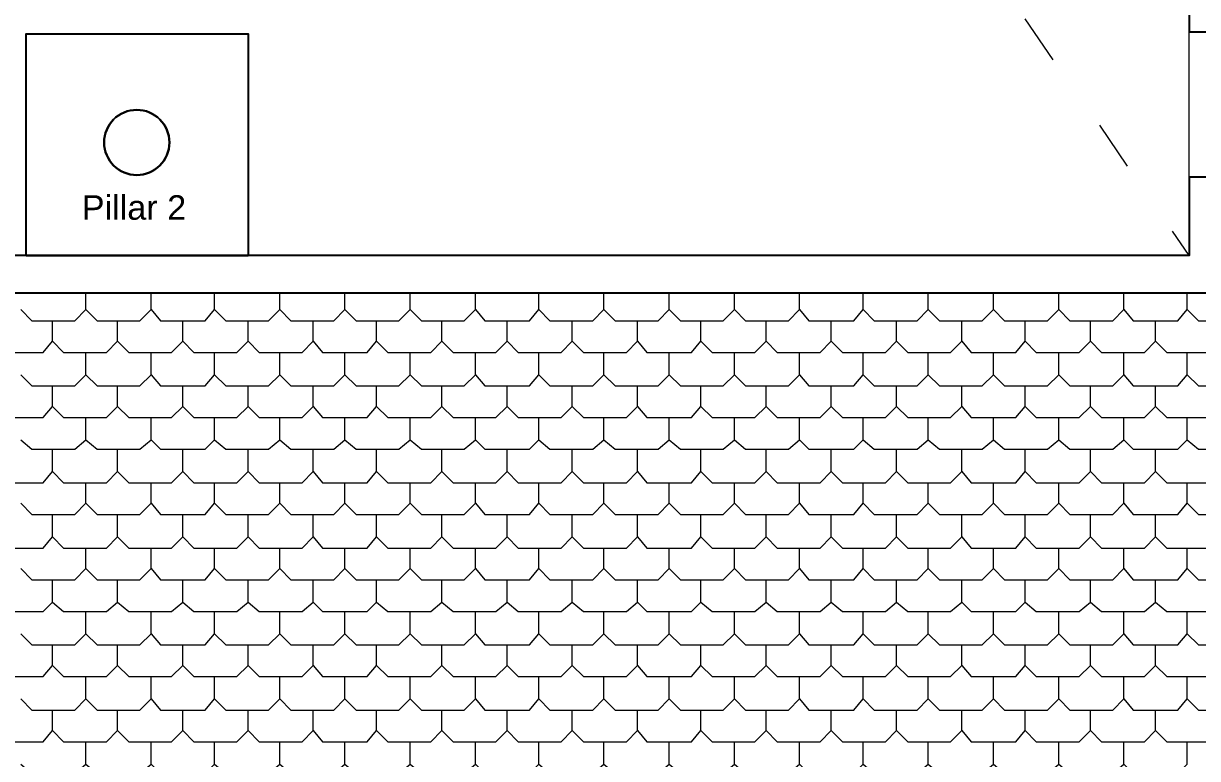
# Model space of a CAD drawing. Header units: millimetres. Extents: x -59 to 47, y 152 to 919.
# Drawn here: x -17.77 to -9.7, y 603.97 to 609.03 of the extents above; entities that cross this region are included whole.
import ezdxf

# ---------------------------------------------------------------- set-up
doc = ezdxf.new("R2010")
doc.units = ezdxf.units.MM
for name, color, linetype in [('PDF_014408$A$doors_windows.2D_Pen_No__4', 7, 'Continuous'), ('PDF_014408$A$walls.inside_Pen_No__4', 7, 'Continuous'), ('PDF_014408$BL', 7, 'Continuous'), ('PDF_014408$BL-ROOF', 7, 'Continuous'), ('PDF_014408$WA-COL', 7, 'Continuous'), ('PDF_014408$WA-EXT', 7, 'Continuous'), ('PDF_Text', 7, 'Continuous')]:
    doc.layers.add(name, color=color, linetype=linetype)
doc.styles.add('PDF ArialMT', font='arial.ttf')

msp = doc.modelspace()

# ---------------------------------------------------------------- linework, layer by layer
at = {"layer": 'PDF_014408$A$doors_windows.2D_Pen_No__4', "lineweight": 25}
msp.add_lwpolyline([(-17.7543, 607.4308), (-16.2284, 607.4308)], dxfattribs=at)
at = {"layer": 'PDF_014408$A$walls.inside_Pen_No__4', "lineweight": 25}
msp.add_lwpolyline([(-9.7532, 607.4308), (-32.2818, 607.4308)], dxfattribs=at)
at = {"layer": 'PDF_014408$BL', "lineweight": 9}
msp.add_lwpolyline([(-9.7532, 607.9693), (-9.7532, 608.9694)], dxfattribs=at)
at = {"layer": 'PDF_014408$BL-ROOF', "lineweight": 9}
for points in [[(-10.6892, 608.7771), (-10.8816, 609.0592)], [(-10.1763, 608.0462), (-10.3687, 608.3283)], [(-9.7532, 607.4308), (-9.8686, 607.5975)], [(-17.7927, 607.0589), (-17.7158, 606.982), (-17.4209, 606.982), (-17.3439, 607.0589), (-17.3439, 607.1743)], [(-17.3439, 607.0589), (-17.267, 606.982), (-16.9721, 606.982), (-16.8952, 607.0589), (-16.8952, 607.1743)], [(-16.8952, 607.0589), (-16.8311, 606.982), (-16.5233, 606.982), (-16.4592, 607.0589), (-16.4592, 607.1743)], [(-16.4592, 607.0589), (-16.3823, 606.982), (-16.0874, 606.982), (-16.0104, 607.0589), (-16.0104, 607.1743)], [(-16.0104, 607.0589), (-15.9335, 606.982), (-15.6386, 606.982), (-15.5617, 607.0589), (-15.5617, 607.1743)], [(-15.5617, 607.0589), (-15.4847, 606.982), (-15.1898, 606.982), (-15.1129, 607.0589), (-15.1129, 607.1743)], [(-15.1129, 607.0589), (-15.0359, 606.982), (-14.741, 606.982), (-14.6641, 607.0589), (-14.6641, 607.1743)], [(-14.6641, 607.0589), (-14.6, 606.982), (-14.2923, 606.982), (-14.2281, 607.0589), (-14.2281, 607.1743)], [(-14.2281, 607.0589), (-14.1512, 606.982), (-13.8563, 606.982), (-13.7794, 607.0589), (-13.7794, 607.1743)], [(-13.7794, 607.0589), (-13.7024, 606.982), (-13.4075, 606.982), (-13.3306, 607.0589), (-13.3306, 607.1743)], [(-13.3306, 607.0589), (-13.2537, 606.982), (-12.9587, 606.982), (-12.8818, 607.0589), (-12.8818, 607.1743)], [(-12.8818, 607.0589), (-12.8049, 606.982), (-12.51, 606.982), (-12.433, 607.0589), (-12.433, 607.1743)], [(-12.433, 607.0589), (-12.3689, 606.982), (-12.0612, 606.982), (-11.9971, 607.0589), (-11.9971, 607.1743)], [(-11.9971, 607.0589), (-11.9202, 606.982), (-11.6252, 606.982), (-11.5483, 607.0589), (-11.5483, 607.1743)], [(-11.5483, 607.0589), (-11.4714, 606.982), (-11.1765, 606.982), (-11.0995, 607.0589), (-11.0995, 607.1743)], [(-11.0995, 607.0589), (-11.0226, 606.982), (-10.7277, 606.982), (-10.6508, 607.0589), (-10.6508, 607.1743)], [(-10.6508, 607.0589), (-10.5738, 606.982), (-10.2789, 606.982), (-10.202, 607.0589), (-10.202, 607.1743)], [(-10.202, 607.0589), (-10.1379, 606.982), (-9.8301, 606.982), (-9.766, 607.0589), (-9.766, 607.1743)], [(-9.766, 607.0589), (-9.6891, 606.982), (-9.3942, 606.982), (-9.3172, 607.0589), (-9.3172, 607.2)], [(-18.0107, 606.841), (-17.9466, 606.764), (-17.6389, 606.764), (-17.5747, 606.841), (-17.5747, 606.982)], [(-17.5747, 606.841), (-17.4978, 606.764), (-17.2029, 606.764), (-17.126, 606.841), (-17.126, 606.982)], [(-17.126, 606.841), (-17.049, 606.764), (-16.7541, 606.764), (-16.6772, 606.841), (-16.6772, 606.982)], [(-16.6772, 606.841), (-16.6003, 606.764), (-16.3053, 606.764), (-16.2284, 606.841), (-16.2284, 606.982)], [(-16.2284, 606.841), (-16.1515, 606.764), (-15.8566, 606.764), (-15.7796, 606.841), (-15.7796, 606.982)], [(-15.7796, 606.841), (-15.7155, 606.764), (-15.4078, 606.764), (-15.3437, 606.841), (-15.3437, 606.982)], [(-15.3437, 606.841), (-15.2667, 606.764), (-14.9718, 606.764), (-14.8949, 606.841), (-14.8949, 606.982)], [(-14.8949, 606.841), (-14.818, 606.764), (-14.5231, 606.764), (-14.4461, 606.841), (-14.4461, 606.982)], [(-14.4461, 606.841), (-14.3692, 606.764), (-14.0743, 606.764), (-13.9973, 606.841), (-13.9973, 606.982)], [(-13.9973, 606.841), (-13.9204, 606.764), (-13.6255, 606.764), (-13.5486, 606.841), (-13.5486, 606.982)], [(-13.5486, 606.841), (-13.4845, 606.764), (-13.1767, 606.764), (-13.1126, 606.841), (-13.1126, 606.982)], [(-13.1126, 606.841), (-13.0357, 606.764), (-12.7408, 606.764), (-12.6638, 606.841), (-12.6638, 606.982)], [(-12.6638, 606.841), (-12.5869, 606.764), (-12.292, 606.764), (-12.2151, 606.841), (-12.2151, 606.982)], [(-12.2151, 606.841), (-12.1381, 606.764), (-11.8432, 606.764), (-11.7663, 606.841), (-11.7663, 606.982)], [(-11.7663, 606.841), (-11.6894, 606.764), (-11.3944, 606.764), (-11.3175, 606.841), (-11.3175, 606.982)], [(-11.3175, 606.841), (-11.2534, 606.764), (-10.9457, 606.764), (-10.8816, 606.841), (-10.8816, 606.982)], [(-10.8816, 606.841), (-10.8046, 606.764), (-10.5097, 606.764), (-10.4328, 606.841), (-10.4328, 606.982)], [(-10.4328, 606.841), (-10.3558, 606.764), (-10.0609, 606.764), (-9.984, 606.841), (-9.984, 606.982)], [(-9.984, 606.841), (-9.9071, 606.764), (-9.6122, 606.764), (-9.5352, 606.841), (-9.5352, 606.982)], [(-17.7927, 606.6102), (-17.7158, 606.5332), (-17.4209, 606.5332), (-17.3439, 606.6102), (-17.3439, 606.764)], [(-17.3439, 606.6102), (-17.267, 606.5332), (-16.9721, 606.5332), (-16.8952, 606.6102), (-16.8952, 606.764)], [(-16.8952, 606.6102), (-16.8311, 606.5332), (-16.5233, 606.5332), (-16.4592, 606.6102), (-16.4592, 606.764)], [(-16.4592, 606.6102), (-16.3823, 606.5332), (-16.0874, 606.5332), (-16.0104, 606.6102), (-16.0104, 606.764)], [(-16.0104, 606.6102), (-15.9335, 606.5332), (-15.6386, 606.5332), (-15.5617, 606.6102), (-15.5617, 606.764)], [(-15.5617, 606.6102), (-15.4847, 606.5332), (-15.1898, 606.5332), (-15.1129, 606.6102), (-15.1129, 606.764)], [(-15.1129, 606.6102), (-15.0359, 606.5332), (-14.741, 606.5332), (-14.6641, 606.6102), (-14.6641, 606.764)], [(-14.6641, 606.6102), (-14.6, 606.5332), (-14.2923, 606.5332), (-14.2281, 606.6102), (-14.2281, 606.764)], [(-14.2281, 606.6102), (-14.1512, 606.5332), (-13.8563, 606.5332), (-13.7794, 606.6102), (-13.7794, 606.764)], [(-13.7794, 606.6102), (-13.7024, 606.5332), (-13.4075, 606.5332), (-13.3306, 606.6102), (-13.3306, 606.764)], [(-13.3306, 606.6102), (-13.2537, 606.5332), (-12.9587, 606.5332), (-12.8818, 606.6102), (-12.8818, 606.764)], [(-12.8818, 606.6102), (-12.8049, 606.5332), (-12.51, 606.5332), (-12.433, 606.6102), (-12.433, 606.764)], [(-12.433, 606.6102), (-12.3689, 606.5332), (-12.0612, 606.5332), (-11.9971, 606.6102), (-11.9971, 606.764)], [(-11.9971, 606.6102), (-11.9202, 606.5332), (-11.6252, 606.5332), (-11.5483, 606.6102), (-11.5483, 606.764)], [(-11.5483, 606.6102), (-11.4714, 606.5332), (-11.1765, 606.5332), (-11.0995, 606.6102), (-11.0995, 606.764)], [(-11.0995, 606.6102), (-11.0226, 606.5332), (-10.7277, 606.5332), (-10.6508, 606.6102), (-10.6508, 606.764)], [(-10.6508, 606.6102), (-10.5738, 606.5332), (-10.2789, 606.5332), (-10.202, 606.6102), (-10.202, 606.764)], [(-10.202, 606.6102), (-10.1379, 606.5332), (-9.8301, 606.5332), (-9.766, 606.6102), (-9.766, 606.764)], [(-9.766, 606.6102), (-9.6891, 606.5332), (-9.3942, 606.5332), (-9.3172, 606.6102), (-9.3172, 606.764)], [(-18.0107, 606.3922), (-17.9466, 606.3152), (-17.6389, 606.3152), (-17.5747, 606.3922), (-17.5747, 606.5332)], [(-17.5747, 606.3922), (-17.4978, 606.3152), (-17.2029, 606.3152), (-17.126, 606.3922), (-17.126, 606.5332)], [(-17.126, 606.3922), (-17.049, 606.3152), (-16.7541, 606.3152), (-16.6772, 606.3922), (-16.6772, 606.5332)], [(-16.6772, 606.3922), (-16.6003, 606.3152), (-16.3053, 606.3152), (-16.2284, 606.3922), (-16.2284, 606.5332)], [(-16.2284, 606.3922), (-16.1515, 606.3152), (-15.8566, 606.3152), (-15.7796, 606.3922), (-15.7796, 606.5332)], [(-15.7796, 606.3922), (-15.7155, 606.3152), (-15.4078, 606.3152), (-15.3437, 606.3922), (-15.3437, 606.5332)], [(-15.3437, 606.3922), (-15.2667, 606.3152), (-14.9718, 606.3152), (-14.8949, 606.3922), (-14.8949, 606.5332)], [(-14.8949, 606.3922), (-14.818, 606.3152), (-14.5231, 606.3152), (-14.4461, 606.3922), (-14.4461, 606.5332)], [(-14.4461, 606.3922), (-14.3692, 606.3152), (-14.0743, 606.3152), (-13.9973, 606.3922), (-13.9973, 606.5332)], [(-13.9973, 606.3922), (-13.9204, 606.3152), (-13.6255, 606.3152), (-13.5486, 606.3922), (-13.5486, 606.5332)], [(-13.5486, 606.3922), (-13.4845, 606.3152), (-13.1767, 606.3152), (-13.1126, 606.3922), (-13.1126, 606.5332)], [(-13.1126, 606.3922), (-13.0357, 606.3152), (-12.7408, 606.3152), (-12.6638, 606.3922), (-12.6638, 606.5332)], [(-12.6638, 606.3922), (-12.5869, 606.3152), (-12.292, 606.3152), (-12.2151, 606.3922), (-12.2151, 606.5332)], [(-12.2151, 606.3922), (-12.1381, 606.3152), (-11.8432, 606.3152), (-11.7663, 606.3922), (-11.7663, 606.5332)], [(-11.7663, 606.3922), (-11.6894, 606.3152), (-11.3944, 606.3152), (-11.3175, 606.3922), (-11.3175, 606.5332)], [(-11.3175, 606.3922), (-11.2534, 606.3152), (-10.9457, 606.3152), (-10.8816, 606.3922), (-10.8816, 606.5332)], [(-10.8816, 606.3922), (-10.8046, 606.3152), (-10.5097, 606.3152), (-10.4328, 606.3922), (-10.4328, 606.5332)], [(-10.4328, 606.3922), (-10.3558, 606.3152), (-10.0609, 606.3152), (-9.984, 606.3922), (-9.984, 606.5332)], [(-9.984, 606.3922), (-9.9071, 606.3152), (-9.6122, 606.3152), (-9.5352, 606.3922), (-9.5352, 606.5332)], [(-17.7927, 606.1614), (-17.7158, 606.0973), (-17.4209, 606.0973), (-17.3439, 606.1614), (-17.3439, 606.3152)], [(-17.3439, 606.1614), (-17.267, 606.0973), (-16.9721, 606.0973), (-16.8952, 606.1614), (-16.8952, 606.3152)], [(-16.8952, 606.1614), (-16.8311, 606.0973), (-16.5233, 606.0973), (-16.4592, 606.1614), (-16.4592, 606.3152)], [(-16.4592, 606.1614), (-16.3823, 606.0973), (-16.0874, 606.0973), (-16.0104, 606.1614), (-16.0104, 606.3152)], [(-16.0104, 606.1614), (-15.9335, 606.0973), (-15.6386, 606.0973), (-15.5617, 606.1614), (-15.5617, 606.3152)], [(-15.5617, 606.1614), (-15.4847, 606.0973), (-15.1898, 606.0973), (-15.1129, 606.1614), (-15.1129, 606.3152)], [(-15.1129, 606.1614), (-15.0359, 606.0973), (-14.741, 606.0973), (-14.6641, 606.1614), (-14.6641, 606.3152)], [(-14.6641, 606.1614), (-14.6, 606.0973), (-14.2923, 606.0973), (-14.2281, 606.1614), (-14.2281, 606.3152)], [(-14.2281, 606.1614), (-14.1512, 606.0973), (-13.8563, 606.0973), (-13.7794, 606.1614), (-13.7794, 606.3152)], [(-13.7794, 606.1614), (-13.7024, 606.0973), (-13.4075, 606.0973), (-13.3306, 606.1614), (-13.3306, 606.3152)], [(-13.3306, 606.1614), (-13.2537, 606.0973), (-12.9587, 606.0973), (-12.8818, 606.1614), (-12.8818, 606.3152)], [(-12.8818, 606.1614), (-12.8049, 606.0973), (-12.51, 606.0973), (-12.433, 606.1614), (-12.433, 606.3152)], [(-12.433, 606.1614), (-12.3689, 606.0973), (-12.0612, 606.0973), (-11.9971, 606.1614), (-11.9971, 606.3152)], [(-11.9971, 606.1614), (-11.9202, 606.0973), (-11.6252, 606.0973), (-11.5483, 606.1614), (-11.5483, 606.3152)], [(-11.5483, 606.1614), (-11.4714, 606.0973), (-11.1765, 606.0973), (-11.0995, 606.1614), (-11.0995, 606.3152)], [(-11.0995, 606.1614), (-11.0226, 606.0973), (-10.7277, 606.0973), (-10.6508, 606.1614), (-10.6508, 606.3152)], [(-10.6508, 606.1614), (-10.5738, 606.0973), (-10.2789, 606.0973), (-10.202, 606.1614), (-10.202, 606.3152)], [(-10.202, 606.1614), (-10.1379, 606.0973), (-9.8301, 606.0973), (-9.766, 606.1614), (-9.766, 606.3152)], [(-9.766, 606.1614), (-9.6891, 606.0973), (-9.3942, 606.0973), (-9.3172, 606.1614), (-9.3172, 606.3152)], [(-18.0107, 605.9434), (-17.9466, 605.8665), (-17.6389, 605.8665), (-17.5747, 605.9434), (-17.5747, 606.0973)], [(-17.5747, 605.9434), (-17.4978, 605.8665), (-17.2029, 605.8665), (-17.126, 605.9434), (-17.126, 606.0973)], [(-17.126, 605.9434), (-17.049, 605.8665), (-16.7541, 605.8665), (-16.6772, 605.9434), (-16.6772, 606.0973)], [(-16.6772, 605.9434), (-16.6003, 605.8665), (-16.3053, 605.8665), (-16.2284, 605.9434), (-16.2284, 606.0973)], [(-16.2284, 605.9434), (-16.1515, 605.8665), (-15.8566, 605.8665), (-15.7796, 605.9434), (-15.7796, 606.0973)], [(-15.7796, 605.9434), (-15.7155, 605.8665), (-15.4078, 605.8665), (-15.3437, 605.9434), (-15.3437, 606.0973)], [(-15.3437, 605.9434), (-15.2667, 605.8665), (-14.9718, 605.8665), (-14.8949, 605.9434), (-14.8949, 606.0973)], [(-14.8949, 605.9434), (-14.818, 605.8665), (-14.5231, 605.8665), (-14.4461, 605.9434), (-14.4461, 606.0973)], [(-14.4461, 605.9434), (-14.3692, 605.8665), (-14.0743, 605.8665), (-13.9973, 605.9434), (-13.9973, 606.0973)], [(-13.9973, 605.9434), (-13.9204, 605.8665), (-13.6255, 605.8665), (-13.5486, 605.9434), (-13.5486, 606.0973)], [(-13.5486, 605.9434), (-13.4845, 605.8665), (-13.1767, 605.8665), (-13.1126, 605.9434), (-13.1126, 606.0973)], [(-13.1126, 605.9434), (-13.0357, 605.8665), (-12.7408, 605.8665), (-12.6638, 605.9434), (-12.6638, 606.0973)], [(-12.6638, 605.9434), (-12.5869, 605.8665), (-12.292, 605.8665), (-12.2151, 605.9434), (-12.2151, 606.0973)], [(-12.2151, 605.9434), (-12.1381, 605.8665), (-11.8432, 605.8665), (-11.7663, 605.9434), (-11.7663, 606.0973)], [(-11.7663, 605.9434), (-11.6894, 605.8665), (-11.3944, 605.8665), (-11.3175, 605.9434), (-11.3175, 606.0973)], [(-11.3175, 605.9434), (-11.2534, 605.8665), (-10.9457, 605.8665), (-10.8816, 605.9434), (-10.8816, 606.0973)], [(-10.8816, 605.9434), (-10.8046, 605.8665), (-10.5097, 605.8665), (-10.4328, 605.9434), (-10.4328, 606.0973)], [(-10.4328, 605.9434), (-10.3558, 605.8665), (-10.0609, 605.8665), (-9.984, 605.9434), (-9.984, 606.0973)], [(-9.984, 605.9434), (-9.9071, 605.8665), (-9.6122, 605.8665), (-9.5352, 605.9434), (-9.5352, 606.0973)], [(-17.7927, 605.7254), (-17.7158, 605.6485), (-17.4209, 605.6485), (-17.3439, 605.7254), (-17.3439, 605.8665)], [(-17.3439, 605.7254), (-17.267, 605.6485), (-16.9721, 605.6485), (-16.8952, 605.7254), (-16.8952, 605.8665)], [(-16.8952, 605.7254), (-16.8311, 605.6485), (-16.5233, 605.6485), (-16.4592, 605.7254), (-16.4592, 605.8665)], [(-16.4592, 605.7254), (-16.3823, 605.6485), (-16.0874, 605.6485), (-16.0104, 605.7254), (-16.0104, 605.8665)], [(-16.0104, 605.7254), (-15.9335, 605.6485), (-15.6386, 605.6485), (-15.5617, 605.7254), (-15.5617, 605.8665)], [(-15.5617, 605.7254), (-15.4847, 605.6485), (-15.1898, 605.6485), (-15.1129, 605.7254), (-15.1129, 605.8665)], [(-15.1129, 605.7254), (-15.0359, 605.6485), (-14.741, 605.6485), (-14.6641, 605.7254), (-14.6641, 605.8665)], [(-14.6641, 605.7254), (-14.6, 605.6485), (-14.2923, 605.6485), (-14.2281, 605.7254), (-14.2281, 605.8665)], [(-14.2281, 605.7254), (-14.1512, 605.6485), (-13.8563, 605.6485), (-13.7794, 605.7254), (-13.7794, 605.8665)], [(-13.7794, 605.7254), (-13.7024, 605.6485), (-13.4075, 605.6485), (-13.3306, 605.7254), (-13.3306, 605.8665)], [(-13.3306, 605.7254), (-13.2537, 605.6485), (-12.9587, 605.6485), (-12.8818, 605.7254), (-12.8818, 605.8665)], [(-12.8818, 605.7254), (-12.8049, 605.6485), (-12.51, 605.6485), (-12.433, 605.7254), (-12.433, 605.8665)], [(-12.433, 605.7254), (-12.3689, 605.6485), (-12.0612, 605.6485), (-11.9971, 605.7254), (-11.9971, 605.8665)], [(-11.9971, 605.7254), (-11.9202, 605.6485), (-11.6252, 605.6485), (-11.5483, 605.7254), (-11.5483, 605.8665)], [(-11.5483, 605.7254), (-11.4714, 605.6485), (-11.1765, 605.6485), (-11.0995, 605.7254), (-11.0995, 605.8665)], [(-11.0995, 605.7254), (-11.0226, 605.6485), (-10.7277, 605.6485), (-10.6508, 605.7254), (-10.6508, 605.8665)], [(-10.6508, 605.7254), (-10.5738, 605.6485), (-10.2789, 605.6485), (-10.202, 605.7254), (-10.202, 605.8665)], [(-10.202, 605.7254), (-10.1379, 605.6485), (-9.8301, 605.6485), (-9.766, 605.7254), (-9.766, 605.8665)], [(-9.766, 605.7254), (-9.6891, 605.6485), (-9.3942, 605.6485), (-9.3172, 605.7254), (-9.3172, 605.8665)], [(-18.0107, 605.4946), (-17.9466, 605.4177), (-17.6389, 605.4177), (-17.5747, 605.4946), (-17.5747, 605.6485)], [(-17.5747, 605.4946), (-17.4978, 605.4177), (-17.2029, 605.4177), (-17.126, 605.4946), (-17.126, 605.6485)], [(-17.126, 605.4946), (-17.049, 605.4177), (-16.7541, 605.4177), (-16.6772, 605.4946), (-16.6772, 605.6485)], [(-16.6772, 605.4946), (-16.6003, 605.4177), (-16.3053, 605.4177), (-16.2284, 605.4946), (-16.2284, 605.6485)], [(-16.2284, 605.4946), (-16.1515, 605.4177), (-15.8566, 605.4177), (-15.7796, 605.4946), (-15.7796, 605.6485)], [(-15.7796, 605.4946), (-15.7155, 605.4177), (-15.4078, 605.4177), (-15.3437, 605.4946), (-15.3437, 605.6485)], [(-15.3437, 605.4946), (-15.2667, 605.4177), (-14.9718, 605.4177), (-14.8949, 605.4946), (-14.8949, 605.6485)], [(-14.8949, 605.4946), (-14.818, 605.4177), (-14.5231, 605.4177), (-14.4461, 605.4946), (-14.4461, 605.6485)], [(-14.4461, 605.4946), (-14.3692, 605.4177), (-14.0743, 605.4177), (-13.9973, 605.4946), (-13.9973, 605.6485)], [(-13.9973, 605.4946), (-13.9204, 605.4177), (-13.6255, 605.4177), (-13.5486, 605.4946), (-13.5486, 605.6485)], [(-13.5486, 605.4946), (-13.4845, 605.4177), (-13.1767, 605.4177), (-13.1126, 605.4946), (-13.1126, 605.6485)], [(-13.1126, 605.4946), (-13.0357, 605.4177), (-12.7408, 605.4177), (-12.6638, 605.4946), (-12.6638, 605.6485)], [(-12.6638, 605.4946), (-12.5869, 605.4177), (-12.292, 605.4177), (-12.2151, 605.4946), (-12.2151, 605.6485)], [(-12.2151, 605.4946), (-12.1381, 605.4177), (-11.8432, 605.4177), (-11.7663, 605.4946), (-11.7663, 605.6485)], [(-11.7663, 605.4946), (-11.6894, 605.4177), (-11.3944, 605.4177), (-11.3175, 605.4946), (-11.3175, 605.6485)], [(-11.3175, 605.4946), (-11.2534, 605.4177), (-10.9457, 605.4177), (-10.8816, 605.4946), (-10.8816, 605.6485)], [(-10.8816, 605.4946), (-10.8046, 605.4177), (-10.5097, 605.4177), (-10.4328, 605.4946), (-10.4328, 605.6485)], [(-10.4328, 605.4946), (-10.3558, 605.4177), (-10.0609, 605.4177), (-9.984, 605.4946), (-9.984, 605.6485)], [(-9.984, 605.4946), (-9.9071, 605.4177), (-9.6122, 605.4177), (-9.5352, 605.4946), (-9.5352, 605.6485)], [(-17.7927, 605.2766), (-17.7158, 605.1997), (-17.4209, 605.1997), (-17.3439, 605.2766), (-17.3439, 605.4177)], [(-17.3439, 605.2766), (-17.267, 605.1997), (-16.9721, 605.1997), (-16.8952, 605.2766), (-16.8952, 605.4177)], [(-16.8952, 605.2766), (-16.8311, 605.1997), (-16.5233, 605.1997), (-16.4592, 605.2766), (-16.4592, 605.4177)], [(-16.4592, 605.2766), (-16.3823, 605.1997), (-16.0874, 605.1997), (-16.0104, 605.2766), (-16.0104, 605.4177)], [(-16.0104, 605.2766), (-15.9335, 605.1997), (-15.6386, 605.1997), (-15.5617, 605.2766), (-15.5617, 605.4177)], [(-15.5617, 605.2766), (-15.4847, 605.1997), (-15.1898, 605.1997), (-15.1129, 605.2766), (-15.1129, 605.4177)], [(-15.1129, 605.2766), (-15.0359, 605.1997), (-14.741, 605.1997), (-14.6641, 605.2766), (-14.6641, 605.4177)], [(-14.6641, 605.2766), (-14.6, 605.1997), (-14.2923, 605.1997), (-14.2281, 605.2766), (-14.2281, 605.4177)], [(-14.2281, 605.2766), (-14.1512, 605.1997), (-13.8563, 605.1997), (-13.7794, 605.2766), (-13.7794, 605.4177)], [(-13.7794, 605.2766), (-13.7024, 605.1997), (-13.4075, 605.1997), (-13.3306, 605.2766), (-13.3306, 605.4177)], [(-13.3306, 605.2766), (-13.2537, 605.1997), (-12.9587, 605.1997), (-12.8818, 605.2766), (-12.8818, 605.4177)], [(-12.8818, 605.2766), (-12.8049, 605.1997), (-12.51, 605.1997), (-12.433, 605.2766), (-12.433, 605.4177)], [(-12.433, 605.2766), (-12.3689, 605.1997), (-12.0612, 605.1997), (-11.9971, 605.2766), (-11.9971, 605.4177)], [(-11.9971, 605.2766), (-11.9202, 605.1997), (-11.6252, 605.1997), (-11.5483, 605.2766), (-11.5483, 605.4177)], [(-11.5483, 605.2766), (-11.4714, 605.1997), (-11.1765, 605.1997), (-11.0995, 605.2766), (-11.0995, 605.4177)], [(-11.0995, 605.2766), (-11.0226, 605.1997), (-10.7277, 605.1997), (-10.6508, 605.2766), (-10.6508, 605.4177)], [(-10.6508, 605.2766), (-10.5738, 605.1997), (-10.2789, 605.1997), (-10.202, 605.2766), (-10.202, 605.4177)], [(-10.202, 605.2766), (-10.1379, 605.1997), (-9.8301, 605.1997), (-9.766, 605.2766), (-9.766, 605.4177)], [(-9.766, 605.2766), (-9.6891, 605.1997), (-9.3942, 605.1997), (-9.3172, 605.2766), (-9.3172, 605.4177)], [(-18.0107, 605.0458), (-17.9466, 604.9817), (-17.6389, 604.9817), (-17.5747, 605.0458), (-17.5747, 605.1997)], [(-17.5747, 605.0458), (-17.4978, 604.9817), (-17.2029, 604.9817), (-17.126, 605.0458), (-17.126, 605.1997)], [(-17.126, 605.0458), (-17.049, 604.9817), (-16.7541, 604.9817), (-16.6772, 605.0458), (-16.6772, 605.1997)], [(-16.6772, 605.0458), (-16.6003, 604.9817), (-16.3053, 604.9817), (-16.2284, 605.0458), (-16.2284, 605.1997)], [(-16.2284, 605.0458), (-16.1515, 604.9817), (-15.8566, 604.9817), (-15.7796, 605.0458), (-15.7796, 605.1997)], [(-15.7796, 605.0458), (-15.7155, 604.9817), (-15.4078, 604.9817), (-15.3437, 605.0458), (-15.3437, 605.1997)], [(-15.3437, 605.0458), (-15.2667, 604.9817), (-14.9718, 604.9817), (-14.8949, 605.0458), (-14.8949, 605.1997)], [(-14.8949, 605.0458), (-14.818, 604.9817), (-14.5231, 604.9817), (-14.4461, 605.0458), (-14.4461, 605.1997)], [(-14.4461, 605.0458), (-14.3692, 604.9817), (-14.0743, 604.9817), (-13.9973, 605.0458), (-13.9973, 605.1997)], [(-13.9973, 605.0458), (-13.9204, 604.9817), (-13.6255, 604.9817), (-13.5486, 605.0458), (-13.5486, 605.1997)], [(-13.5486, 605.0458), (-13.4845, 604.9817), (-13.1767, 604.9817), (-13.1126, 605.0458), (-13.1126, 605.1997)], [(-13.1126, 605.0458), (-13.0357, 604.9817), (-12.7408, 604.9817), (-12.6638, 605.0458), (-12.6638, 605.1997)], [(-12.6638, 605.0458), (-12.5869, 604.9817), (-12.292, 604.9817), (-12.2151, 605.0458), (-12.2151, 605.1997)], [(-12.2151, 605.0458), (-12.1381, 604.9817), (-11.8432, 604.9817), (-11.7663, 605.0458), (-11.7663, 605.1997)], [(-11.7663, 605.0458), (-11.6894, 604.9817), (-11.3944, 604.9817), (-11.3175, 605.0458), (-11.3175, 605.1997)], [(-11.3175, 605.0458), (-11.2534, 604.9817), (-10.9457, 604.9817), (-10.8816, 605.0458), (-10.8816, 605.1997)], [(-10.8816, 605.0458), (-10.8046, 604.9817), (-10.5097, 604.9817), (-10.4328, 605.0458), (-10.4328, 605.1997)], [(-10.4328, 605.0458), (-10.3558, 604.9817), (-10.0609, 604.9817), (-9.984, 605.0458), (-9.984, 605.1997)], [(-9.984, 605.0458), (-9.9071, 604.9817), (-9.6122, 604.9817), (-9.5352, 605.0458), (-9.5352, 605.1997)], [(-17.7927, 604.8279), (-17.7158, 604.7509), (-17.4209, 604.7509), (-17.3439, 604.8279), (-17.3439, 604.9817)], [(-17.3439, 604.8279), (-17.267, 604.7509), (-16.9721, 604.7509), (-16.8952, 604.8279), (-16.8952, 604.9817)], [(-16.8952, 604.8279), (-16.8311, 604.7509), (-16.5233, 604.7509), (-16.4592, 604.8279), (-16.4592, 604.9817)], [(-16.4592, 604.8279), (-16.3823, 604.7509), (-16.0874, 604.7509), (-16.0104, 604.8279), (-16.0104, 604.9817)], [(-16.0104, 604.8279), (-15.9335, 604.7509), (-15.6386, 604.7509), (-15.5617, 604.8279), (-15.5617, 604.9817)], [(-15.5617, 604.8279), (-15.4847, 604.7509), (-15.1898, 604.7509), (-15.1129, 604.8279), (-15.1129, 604.9817)], [(-15.1129, 604.8279), (-15.0359, 604.7509), (-14.741, 604.7509), (-14.6641, 604.8279), (-14.6641, 604.9817)], [(-14.6641, 604.8279), (-14.6, 604.7509), (-14.2923, 604.7509), (-14.2281, 604.8279), (-14.2281, 604.9817)], [(-14.2281, 604.8279), (-14.1512, 604.7509), (-13.8563, 604.7509), (-13.7794, 604.8279), (-13.7794, 604.9817)], [(-13.7794, 604.8279), (-13.7024, 604.7509), (-13.4075, 604.7509), (-13.3306, 604.8279), (-13.3306, 604.9817)], [(-13.3306, 604.8279), (-13.2537, 604.7509), (-12.9587, 604.7509), (-12.8818, 604.8279), (-12.8818, 604.9817)], [(-12.8818, 604.8279), (-12.8049, 604.7509), (-12.51, 604.7509), (-12.433, 604.8279), (-12.433, 604.9817)], [(-12.433, 604.8279), (-12.3689, 604.7509), (-12.0612, 604.7509), (-11.9971, 604.8279), (-11.9971, 604.9817)], [(-11.9971, 604.8279), (-11.9202, 604.7509), (-11.6252, 604.7509), (-11.5483, 604.8279), (-11.5483, 604.9817)], [(-11.5483, 604.8279), (-11.4714, 604.7509), (-11.1765, 604.7509), (-11.0995, 604.8279), (-11.0995, 604.9817)], [(-11.0995, 604.8279), (-11.0226, 604.7509), (-10.7277, 604.7509), (-10.6508, 604.8279), (-10.6508, 604.9817)], [(-10.6508, 604.8279), (-10.5738, 604.7509), (-10.2789, 604.7509), (-10.202, 604.8279), (-10.202, 604.9817)], [(-10.202, 604.8279), (-10.1379, 604.7509), (-9.8301, 604.7509), (-9.766, 604.8279), (-9.766, 604.9817)], [(-9.766, 604.8279), (-9.6891, 604.7509), (-9.3942, 604.7509), (-9.3172, 604.8279), (-9.3172, 604.9817)], [(-18.0107, 604.6099), (-17.9466, 604.533), (-17.6389, 604.533), (-17.5747, 604.6099), (-17.5747, 604.7509)], [(-17.5747, 604.6099), (-17.4978, 604.533), (-17.2029, 604.533), (-17.126, 604.6099), (-17.126, 604.7509)], [(-17.126, 604.6099), (-17.049, 604.533), (-16.7541, 604.533), (-16.6772, 604.6099), (-16.6772, 604.7509)], [(-16.6772, 604.6099), (-16.6003, 604.533), (-16.3053, 604.533), (-16.2284, 604.6099), (-16.2284, 604.7509)], [(-16.2284, 604.6099), (-16.1515, 604.533), (-15.8566, 604.533), (-15.7796, 604.6099), (-15.7796, 604.7509)], [(-15.7796, 604.6099), (-15.7155, 604.533), (-15.4078, 604.533), (-15.3437, 604.6099), (-15.3437, 604.7509)], [(-15.3437, 604.6099), (-15.2667, 604.533), (-14.9718, 604.533), (-14.8949, 604.6099), (-14.8949, 604.7509)], [(-14.8949, 604.6099), (-14.818, 604.533), (-14.5231, 604.533), (-14.4461, 604.6099), (-14.4461, 604.7509)], [(-14.4461, 604.6099), (-14.3692, 604.533), (-14.0743, 604.533), (-13.9973, 604.6099), (-13.9973, 604.7509)], [(-13.9973, 604.6099), (-13.9204, 604.533), (-13.6255, 604.533), (-13.5486, 604.6099), (-13.5486, 604.7509)], [(-13.5486, 604.6099), (-13.4845, 604.533), (-13.1767, 604.533), (-13.1126, 604.6099), (-13.1126, 604.7509)], [(-13.1126, 604.6099), (-13.0357, 604.533), (-12.7408, 604.533), (-12.6638, 604.6099), (-12.6638, 604.7509)], [(-12.6638, 604.6099), (-12.5869, 604.533), (-12.292, 604.533), (-12.2151, 604.6099), (-12.2151, 604.7509)], [(-12.2151, 604.6099), (-12.1381, 604.533), (-11.8432, 604.533), (-11.7663, 604.6099), (-11.7663, 604.7509)], [(-11.7663, 604.6099), (-11.6894, 604.533), (-11.3944, 604.533), (-11.3175, 604.6099), (-11.3175, 604.7509)], [(-11.3175, 604.6099), (-11.2534, 604.533), (-10.9457, 604.533), (-10.8816, 604.6099), (-10.8816, 604.7509)], [(-10.8816, 604.6099), (-10.8046, 604.533), (-10.5097, 604.533), (-10.4328, 604.6099), (-10.4328, 604.7509)], [(-10.4328, 604.6099), (-10.3558, 604.533), (-10.0609, 604.533), (-9.984, 604.6099), (-9.984, 604.7509)], [(-9.984, 604.6099), (-9.9071, 604.533), (-9.6122, 604.533), (-9.5352, 604.6099), (-9.5352, 604.7509)], [(-17.7927, 604.3791), (-17.7158, 604.3022), (-17.4209, 604.3022), (-17.3439, 604.3791), (-17.3439, 604.533)], [(-17.3439, 604.3791), (-17.267, 604.3022), (-16.9721, 604.3022), (-16.8952, 604.3791), (-16.8952, 604.533)], [(-16.8952, 604.3791), (-16.8311, 604.3022), (-16.5233, 604.3022), (-16.4592, 604.3791), (-16.4592, 604.533)], [(-16.4592, 604.3791), (-16.3823, 604.3022), (-16.0874, 604.3022), (-16.0104, 604.3791), (-16.0104, 604.533)], [(-16.0104, 604.3791), (-15.9335, 604.3022), (-15.6386, 604.3022), (-15.5617, 604.3791), (-15.5617, 604.533)], [(-15.5617, 604.3791), (-15.4847, 604.3022), (-15.1898, 604.3022), (-15.1129, 604.3791), (-15.1129, 604.533)], [(-15.1129, 604.3791), (-15.0359, 604.3022), (-14.741, 604.3022), (-14.6641, 604.3791), (-14.6641, 604.533)], [(-14.6641, 604.3791), (-14.6, 604.3022), (-14.2923, 604.3022), (-14.2281, 604.3791), (-14.2281, 604.533)], [(-14.2281, 604.3791), (-14.1512, 604.3022), (-13.8563, 604.3022), (-13.7794, 604.3791), (-13.7794, 604.533)], [(-13.7794, 604.3791), (-13.7024, 604.3022), (-13.4075, 604.3022), (-13.3306, 604.3791), (-13.3306, 604.533)], [(-13.3306, 604.3791), (-13.2537, 604.3022), (-12.9587, 604.3022), (-12.8818, 604.3791), (-12.8818, 604.533)], [(-12.8818, 604.3791), (-12.8049, 604.3022), (-12.51, 604.3022), (-12.433, 604.3791), (-12.433, 604.533)], [(-12.433, 604.3791), (-12.3689, 604.3022), (-12.0612, 604.3022), (-11.9971, 604.3791), (-11.9971, 604.533)], [(-11.9971, 604.3791), (-11.9202, 604.3022), (-11.6252, 604.3022), (-11.5483, 604.3791), (-11.5483, 604.533)], [(-11.5483, 604.3791), (-11.4714, 604.3022), (-11.1765, 604.3022), (-11.0995, 604.3791), (-11.0995, 604.533)], [(-11.0995, 604.3791), (-11.0226, 604.3022), (-10.7277, 604.3022), (-10.6508, 604.3791), (-10.6508, 604.533)], [(-10.6508, 604.3791), (-10.5738, 604.3022), (-10.2789, 604.3022), (-10.202, 604.3791), (-10.202, 604.533)], [(-10.202, 604.3791), (-10.1379, 604.3022), (-9.8301, 604.3022), (-9.766, 604.3791), (-9.766, 604.533)], [(-9.766, 604.3791), (-9.6891, 604.3022), (-9.3942, 604.3022), (-9.3172, 604.3791), (-9.3172, 604.533)], [(-18.0107, 604.1611), (-17.9466, 604.0842), (-17.6389, 604.0842), (-17.5747, 604.1611), (-17.5747, 604.3022)], [(-17.5747, 604.1611), (-17.4978, 604.0842), (-17.2029, 604.0842), (-17.126, 604.1611), (-17.126, 604.3022)], [(-17.126, 604.1611), (-17.049, 604.0842), (-16.7541, 604.0842), (-16.6772, 604.1611), (-16.6772, 604.3022)], [(-16.6772, 604.1611), (-16.6003, 604.0842), (-16.3053, 604.0842), (-16.2284, 604.1611), (-16.2284, 604.3022)], [(-16.2284, 604.1611), (-16.1515, 604.0842), (-15.8566, 604.0842), (-15.7796, 604.1611), (-15.7796, 604.3022)], [(-15.7796, 604.1611), (-15.7155, 604.0842), (-15.4078, 604.0842), (-15.3437, 604.1611), (-15.3437, 604.3022)], [(-15.3437, 604.1611), (-15.2667, 604.0842), (-14.9718, 604.0842), (-14.8949, 604.1611), (-14.8949, 604.3022)], [(-14.8949, 604.1611), (-14.818, 604.0842), (-14.5231, 604.0842), (-14.4461, 604.1611), (-14.4461, 604.3022)], [(-14.4461, 604.1611), (-14.3692, 604.0842), (-14.0743, 604.0842), (-13.9973, 604.1611), (-13.9973, 604.3022)], [(-13.9973, 604.1611), (-13.9204, 604.0842), (-13.6255, 604.0842), (-13.5486, 604.1611), (-13.5486, 604.3022)], [(-13.5486, 604.1611), (-13.4845, 604.0842), (-13.1767, 604.0842), (-13.1126, 604.1611), (-13.1126, 604.3022)], [(-13.1126, 604.1611), (-13.0357, 604.0842), (-12.7408, 604.0842), (-12.6638, 604.1611), (-12.6638, 604.3022)], [(-12.6638, 604.1611), (-12.5869, 604.0842), (-12.292, 604.0842), (-12.2151, 604.1611), (-12.2151, 604.3022)], [(-12.2151, 604.1611), (-12.1381, 604.0842), (-11.8432, 604.0842), (-11.7663, 604.1611), (-11.7663, 604.3022)], [(-11.7663, 604.1611), (-11.6894, 604.0842), (-11.3944, 604.0842), (-11.3175, 604.1611), (-11.3175, 604.3022)], [(-11.3175, 604.1611), (-11.2534, 604.0842), (-10.9457, 604.0842), (-10.8816, 604.1611), (-10.8816, 604.3022)], [(-10.8816, 604.1611), (-10.8046, 604.0842), (-10.5097, 604.0842), (-10.4328, 604.1611), (-10.4328, 604.3022)], [(-10.4328, 604.1611), (-10.3558, 604.0842), (-10.0609, 604.0842), (-9.984, 604.1611), (-9.984, 604.3022)], [(-9.984, 604.1611), (-9.9071, 604.0842), (-9.6122, 604.0842), (-9.5352, 604.1611), (-9.5352, 604.3022)], [(-17.7927, 603.9303), (-17.7158, 603.8662), (-17.4209, 603.8662), (-17.3439, 603.9303), (-17.3439, 604.0842)], [(-17.3439, 603.9303), (-17.267, 603.8662), (-16.9721, 603.8662), (-16.8952, 603.9303), (-16.8952, 604.0842)], [(-16.8952, 603.9303), (-16.8311, 603.8662), (-16.5233, 603.8662), (-16.4592, 603.9303), (-16.4592, 604.0842)], [(-16.4592, 603.9303), (-16.3823, 603.8662), (-16.0874, 603.8662), (-16.0104, 603.9303), (-16.0104, 604.0842)], [(-16.0104, 603.9303), (-15.9335, 603.8662), (-15.6386, 603.8662), (-15.5617, 603.9303), (-15.5617, 604.0842)], [(-15.5617, 603.9303), (-15.4847, 603.8662), (-15.1898, 603.8662), (-15.1129, 603.9303), (-15.1129, 604.0842)], [(-15.1129, 603.9303), (-15.0359, 603.8662), (-14.741, 603.8662), (-14.6641, 603.9303), (-14.6641, 604.0842)], [(-14.6641, 603.9303), (-14.6, 603.8662), (-14.2923, 603.8662), (-14.2281, 603.9303), (-14.2281, 604.0842)], [(-14.2281, 603.9303), (-14.1512, 603.8662), (-13.8563, 603.8662), (-13.7794, 603.9303), (-13.7794, 604.0842)], [(-13.7794, 603.9303), (-13.7024, 603.8662), (-13.4075, 603.8662), (-13.3306, 603.9303), (-13.3306, 604.0842)], [(-13.3306, 603.9303), (-13.2537, 603.8662), (-12.9587, 603.8662), (-12.8818, 603.9303), (-12.8818, 604.0842)], [(-12.8818, 603.9303), (-12.8049, 603.8662), (-12.51, 603.8662), (-12.433, 603.9303), (-12.433, 604.0842)], [(-12.433, 603.9303), (-12.3689, 603.8662), (-12.0612, 603.8662), (-11.9971, 603.9303), (-11.9971, 604.0842)], [(-11.9971, 603.9303), (-11.9202, 603.8662), (-11.6252, 603.8662), (-11.5483, 603.9303), (-11.5483, 604.0842)], [(-11.5483, 603.9303), (-11.4714, 603.8662), (-11.1765, 603.8662), (-11.0995, 603.9303), (-11.0995, 604.0842)], [(-11.0995, 603.9303), (-11.0226, 603.8662), (-10.7277, 603.8662), (-10.6508, 603.9303), (-10.6508, 604.0842)], [(-10.6508, 603.9303), (-10.5738, 603.8662), (-10.2789, 603.8662), (-10.202, 603.9303), (-10.202, 604.0842)], [(-10.202, 603.9303), (-10.1379, 603.8662), (-9.8301, 603.8662), (-9.766, 603.9303), (-9.766, 604.0842)]]:
    msp.add_lwpolyline(points, dxfattribs=at)
msp.add_lwpolyline([(-5.2911, 598.7245), (-5.2911, 607.2), (-9.4968, 607.2), (-9.4968, 607.1743), (-32.5383, 607.1743), (-32.5383, 608.1873), (-40.2316, 608.1873), (-49.6944, 598.7245)], close=True, dxfattribs=at)
at = {"layer": 'PDF_014408$WA-COL', "lineweight": 25}
msp.add_lwpolyline([(-17.7543, 607.4308), (-17.7543, 608.9566), (-16.2284, 608.9566), (-16.2284, 607.4308)], dxfattribs=at)
msp.add_lwpolyline([(-17.2187, 608.2085, 1), (-16.7699, 608.2085, 1)], format="xyb", close=True, dxfattribs=at)
msp.add_circle((-16.9943, 608.2085), 0.2244, dxfattribs=at)
at = {"layer": 'PDF_014408$WA-EXT', "lineweight": 25}
for points in [[(-32.2818, 615.5344), (-9.7532, 615.5344), (-9.7532, 608.9694), (7.5055, 608.9694), (7.5055, 604.9561), (7.7619, 604.9561), (7.7619, 609.2259), (-9.4968, 609.2259), (-9.4968, 615.7909), (-32.5383, 615.7909)], [(-9.4968, 607.9693), (-9.7532, 607.9693), (-9.7532, 607.4308), (-32.2818, 607.4308), (-32.5383, 607.1743), (-9.4968, 607.1743)]]:
    msp.add_lwpolyline(points, close=True, dxfattribs=at)

# ---------------------------------------------------------------- texts
at = {"layer": 'PDF_Text', "insert": (-17.3725, 607.7599), "char_height": 0.1683, "attachment_point": 4, "style": 'PDF ArialMT'}
msp.add_mtext('Pillar 2', dxfattribs=at)

doc.saveas('drawing.dxf')
